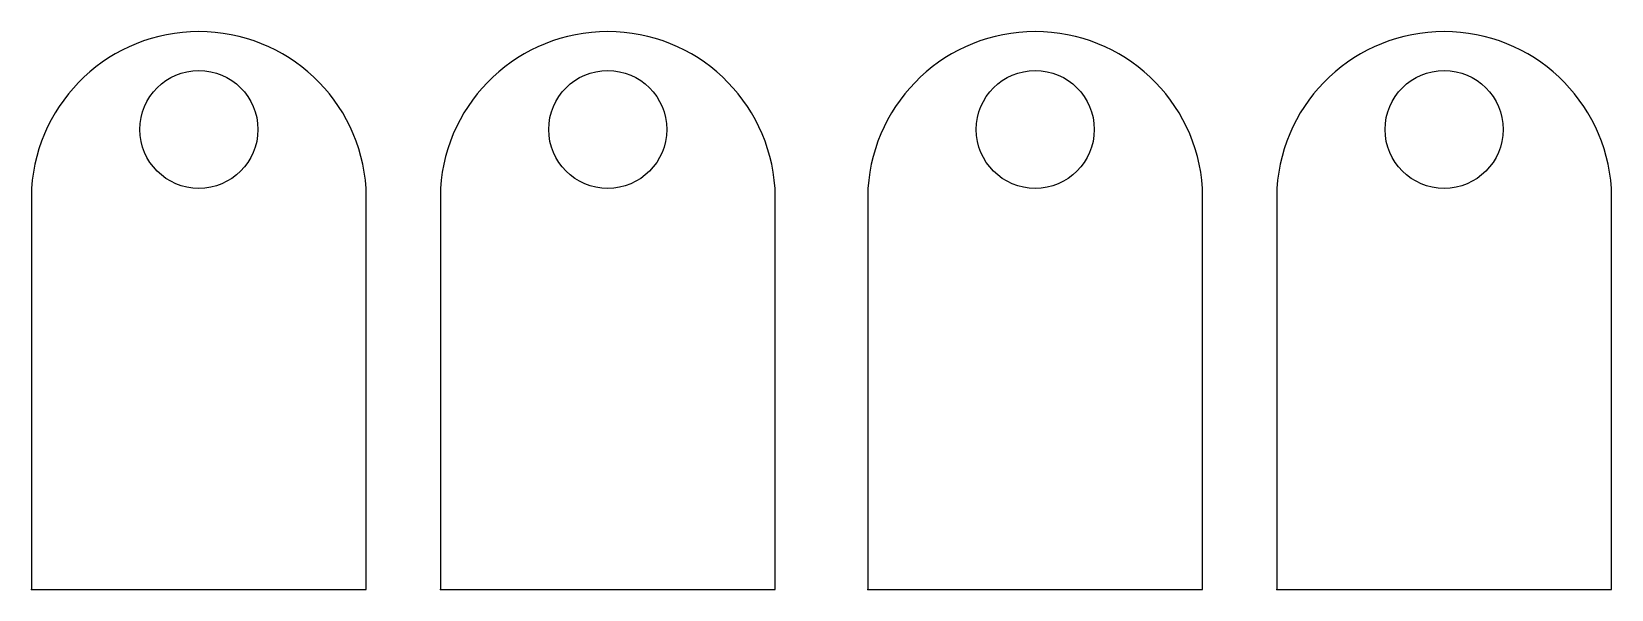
# Model space of a CAD drawing. Header units: centimetres. Extents: x 0 to 8.5, y 0 to 3.
import ezdxf

# ---------------------------------------------------------------- set-up
doc = ezdxf.new("R2010")
doc.units = ezdxf.units.CM
doc.header["$MEASUREMENT"] = 0
doc.layers.add('trucks v1_Sketch1', color=7, linetype='Continuous')

msp = doc.modelspace()

# ---------------------------------------------------------------- linework, layer by layer
at = {"layer": 'trucks v1_Sketch1'}
for p, q in [((0, 2.159), (0, 0)), ((1.8, 0), (1.8, 2.159)), ((2.2, 2.159), (2.2, 0)), ((4, 0), (4, 2.159)), ((4.5, 2.159), (4.5, 0)), ((6.3, 0), (6.3, 2.159)), ((6.7, 2.159), (6.7, 0)), ((8.5, 0), (8.5, 2.159)), ((0, 0), (1.8, 0)), ((2.2, 0), (4, 0)), ((4.5, 0), (6.3, 0)), ((6.7, 0), (8.5, 0))]:
    msp.add_line(p, q, dxfattribs=at)
for centre in [(0.9, 2.4765), (3.1, 2.4765), (5.4, 2.4765), (7.6, 2.4765)]:
    msp.add_circle(centre, 0.3175, dxfattribs=at)
for centre in [(0.9, 2.1018), (3.1, 2.1018), (5.4, 2.1018), (7.6, 2.1018)]:
    msp.add_arc(centre, 0.9018, 3.63717, 176.36283, dxfattribs=at)
for p in [(0, 0), (2.2, 0), (4.5, 0), (6.7, 0)]:
    msp.add_point(p, dxfattribs=at)

doc.saveas('drawing.dxf')
